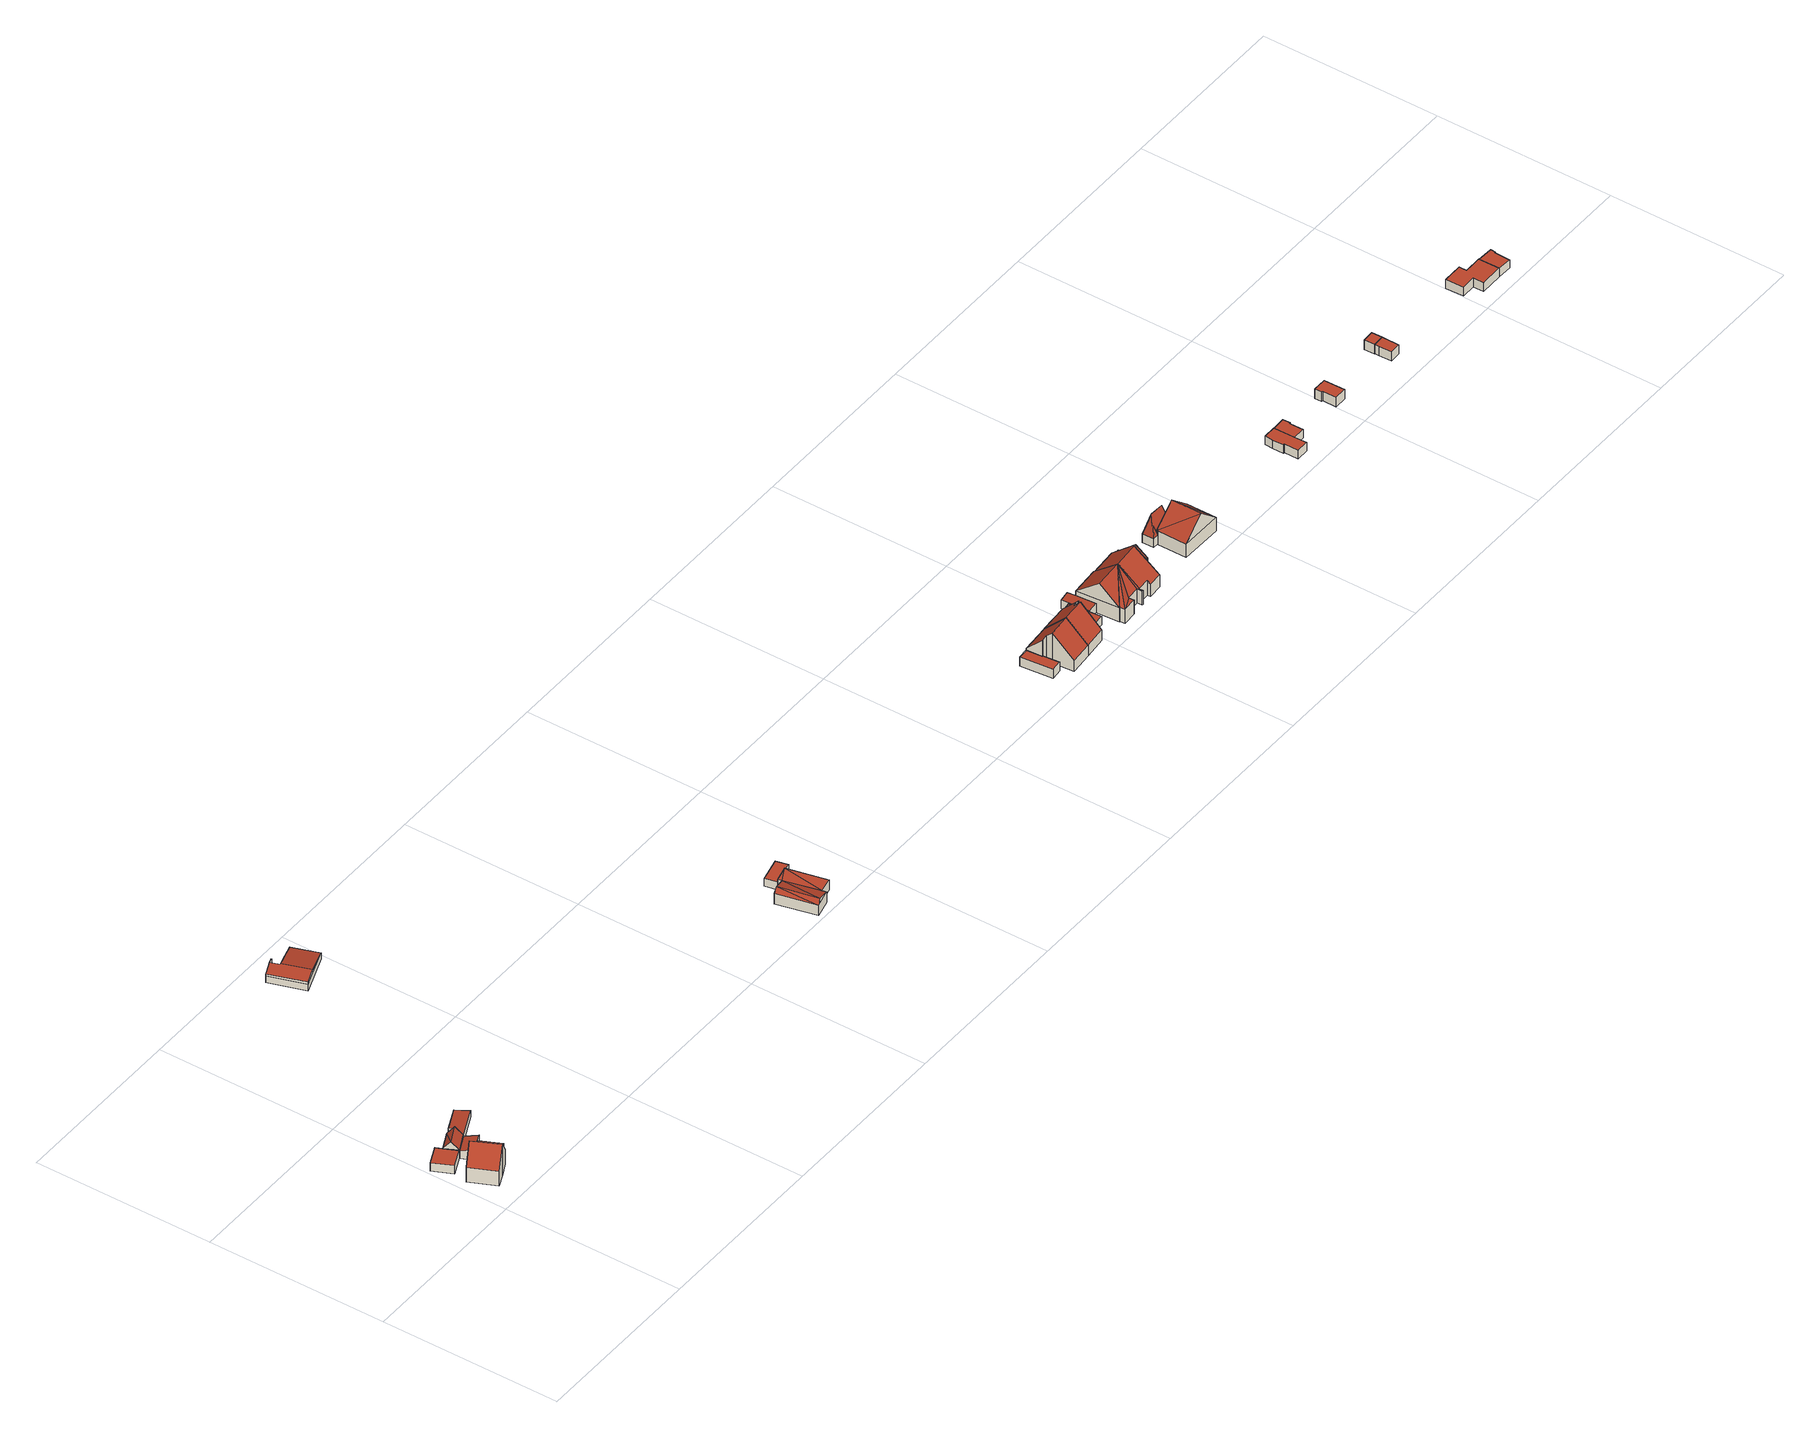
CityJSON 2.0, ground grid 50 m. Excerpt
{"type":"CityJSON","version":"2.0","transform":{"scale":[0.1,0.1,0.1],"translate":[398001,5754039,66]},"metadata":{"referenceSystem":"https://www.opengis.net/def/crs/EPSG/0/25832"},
"CityObjects":{
"building1":{"type":"Building","attributes":{"Gemeindeschluessel":"05515000","Geometrietyp2DReferenz":"3000","function":"31001_2460","roofType":"1000","measuredHeight":2.48},"geometry":[{"type":"Solid","lod":"2","boundaries":[[[[0,1,2,3]],[[4,5,1,0]],[[6,7,5,4]],[[8,9,7,6]],[[3,2,9,8]],[[6,4,0,3,8]],[[1,5,7,9,2]]]],"semantics":{"surfaces":[{"type":"WallSurface"},{"type":"RoofSurface"},{"type":"GroundSurface"}],"values":[[0,0,0,0,0,1,2]]}}]},
"building2":{"type":"Building","attributes":{"Gemeindeschluessel":"05515000","Geometrietyp2DReferenz":"3000","function":"31001_1000"},"address":[{"country":"Germany","locality":"Münster","thoroughfareNumber":"18","thoroughfareName":"Lindenallee"}],"children":["building2-1","building2-2"]},
"building2-1":{"type":"BuildingPart","attributes":{"roofType":"2100","measuredHeight":4.62},"parents":["building2"],"geometry":[{"type":"Solid","lod":"2","boundaries":[[[[10,11,12,13]],[[14,11,10]],[[15,16,17,18,19]],[[13,12,16,15]],[[19,10,13,15]],[[11,17,16,12]],[[14,10,19,18]],[[17,11,14,18]]]],"semantics":{"surfaces":[{"type":"WallSurface"},{"type":"RoofSurface"},{"type":"GroundSurface"},{"type":"ClosureSurface"}],"values":[[0,0,0,0,1,2,0,3]]}}]},
"building2-2":{"type":"BuildingPart","attributes":{"roofType":"3100","measuredHeight":9.31},"parents":["building2"],"geometry":[{"type":"Solid","lod":"2","boundaries":[[[[20,21,11,14]],[[22,23,21,20]],[[24,25,23,22]],[[26,27,25,24]],[[28,29,27,26]],[[30,31,29,28]],[[18,17,31,30]],[[26,24,22,28]],[[20,14,18,30,28,22]],[[11,21,23,25,27,29,31,17]],[[11,17,18,14]]]],"semantics":{"surfaces":[{"type":"WallSurface"},{"type":"RoofSurface"},{"type":"GroundSurface"},{"type":"ClosureSurface"}],"values":[[0,0,0,0,0,0,0,1,1,2,3]]}}]},
"building3":{"type":"Building","attributes":{"Gemeindeschluessel":"05515000","Geometrietyp2DReferenz":"3000","function":"31001_2460","roofType":"5000","measuredHeight":4.84},"geometry":[{"type":"Solid","lod":"2","boundaries":[[[[32,33,34,35]],[[36,37,33,32]],[[38,39,37,36]],[[40,41,39,38]],[[42,43,41,40]],[[35,34,43,42]],[[44,45,46,38,36]],[[47,35,45,44]],[[35,42,45]],[[47,44,36,32]],[[47,32,35]],[[46,45,42,40]],[[46,40,38]],[[33,37,39,41,43,34]]]],"semantics":{"surfaces":[{"type":"WallSurface"},{"type":"RoofSurface"},{"type":"GroundSurface"}],"values":[[0,0,0,0,0,0,1,1,1,0,0,0,0,2]]}}]},
"building4":{"type":"Building","attributes":{"Gemeindeschluessel":"05515000","Geometrietyp2DReferenz":"3000","function":"51009_1610","roofType":"2100","measuredHeight":3.22},"geometry":[{"type":"Solid","lod":"2","boundaries":[[[[48,49,50,51]],[[52,53,49,48]],[[54,55,53,52]],[[56,57,55,54]],[[58,59,57,56]],[[51,50,59,58]],[[56,54,52,48,51,58]],[[49,53,55,57,59,50]]]],"semantics":{"surfaces":[{"type":"WallSurface"},{"type":"RoofSurface"},{"type":"GroundSurface"}],"values":[[0,0,0,0,0,0,1,2]]}}]},
"building5":{"type":"Building","attributes":{"Gemeindeschluessel":"05515000","Geometrietyp2DReferenz":"3000","function":"31001_1310","roofType":"2100","measuredHeight":2.1},"geometry":[{"type":"Solid","lod":"2","boundaries":[[[[60,37,61,62]],[[63,33,37,60]],[[64,65,33,63]],[[66,67,65,64]],[[68,69,67,66]],[[62,61,69,68]],[[66,64,63,60,62,68]],[[37,33,65,67,69,61]]]],"semantics":{"surfaces":[{"type":"WallSurface"},{"type":"RoofSurface"},{"type":"GroundSurface"}],"values":[[0,0,0,0,0,0,1,2]]}}]},
"building6":{"type":"Building","attributes":{"Gemeindeschluessel":"05515000","Geometrietyp2DReferenz":"3000","function":"31001_2700","roofType":"5000","measuredHeight":3.44},"address":[{"country":"Germany","locality":"Münster","thoroughfareNumber":"20a","thoroughfareName":"Lindenallee"}],"geometry":[{"type":"Solid","lod":"2","boundaries":[[[[70,71,72,73]],[[74,75,71,70]],[[76,77,75,74]],[[78,79,77,76]],[[80,81,79,78]],[[82,83,81,80]],[[84,85,83,82]],[[86,87,85,84]],[[88,89,87,86]],[[90,91,89,88]],[[73,72,91,90]],[[92,93,94,95,96]],[[90,97,98,99,73]],[[98,100,101,94,93,102,103,104,99]],[[99,104,70,73]],[[104,103,74,70]],[[103,102,76,74]],[[102,93,92,78,76]],[[95,94,101,84,82]],[[101,100,86,84]],[[100,98,97,88,86]],[[97,90,88]],[[96,95,82,80]],[[92,96,80,78]],[[71,75,77,79,81,83,85,87,89,91,72]]]],"semantics":{"surfaces":[{"type":"WallSurface"},{"type":"RoofSurface"},{"type":"GroundSurface"}],"values":[[0,0,0,0,0,0,0,0,0,0,0,1,1,1,0,0,0,0,0,0,0,0,0,0,2]]}}]},
"building7":{"type":"Building","attributes":{"Gemeindeschluessel":"05515000","Geometrietyp2DReferenz":"3000","function":"31001_1310","roofType":"5000","measuredHeight":4.35},"geometry":[{"type":"Solid","lod":"2","boundaries":[[[[105,106,107,108]],[[109,110,106,105]],[[111,112,110,109]],[[113,114,112,111]],[[115,116,114,113]],[[117,118,116,115]],[[119,120,118,117]],[[108,107,120,119]],[[111,109,105]],[[119,111,105]],[[105,108,119]],[[113,111,119]],[[121,113,119]],[[119,122,121]],[[115,121,122]],[[122,117,115]],[[117,122,119]],[[113,121,115]],[[106,110,112,114,116,118,120,107]]]],"semantics":{"surfaces":[{"type":"WallSurface"},{"type":"RoofSurface"},{"type":"GroundSurface"}],"values":[[0,0,0,0,0,0,0,0,1,1,1,1,1,1,1,1,0,0,2]]}}]},
"building8":{"type":"Building","attributes":{"Gemeindeschluessel":"05515000","Geometrietyp2DReferenz":"3000","function":"31001_1310","roofType":"2100","measuredHeight":2.46},"geometry":[{"type":"Solid","lod":"2","boundaries":[[[[123,124,107,125]],[[126,127,124,123]],[[128,129,127,126]],[[130,106,129,128]],[[125,107,106,130]],[[128,126,123,125,130]],[[124,127,129,106,107]]]],"semantics":{"surfaces":[{"type":"WallSurface"},{"type":"RoofSurface"},{"type":"GroundSurface"}],"values":[[0,0,0,0,0,1,2]]}}]},
"building9":{"type":"Building","attributes":{"Gemeindeschluessel":"05515000","Geometrietyp2DReferenz":"3000","function":"31001_2460","roofType":"1000","measuredHeight":2.69},"geometry":[{"type":"Solid","lod":"2","boundaries":[[[[131,132,133,134]],[[135,136,132,131]],[[137,138,136,135]],[[139,140,138,137]],[[141,142,140,139]],[[134,133,142,141]],[[139,137,135,131,134,141]],[[132,136,138,140,142,133]]]],"semantics":{"surfaces":[{"type":"WallSurface"},{"type":"RoofSurface"},{"type":"GroundSurface"}],"values":[[0,0,0,0,0,0,1,2]]}}]},
"building10":{"type":"Building","attributes":{"Gemeindeschluessel":"05515000","Geometrietyp2DReferenz":"3000","function":"31001_1000","roofType":"3100","measuredHeight":9.17},"address":[{"country":"Germany","locality":"Münster","thoroughfareNumber":"27","thoroughfareName":"Zur Wiese"}],"geometry":[{"type":"Solid","lod":"2","boundaries":[[[[143,144,145,146]],[[147,140,144,143]],[[148,138,140,147]],[[149,136,138,148]],[[150,151,136,149]],[[152,153,151,150]],[[154,155,153,152]],[[156,157,155,154]],[[146,145,157,156]],[[150,149,148,147,143,146,152]],[[156,154,152,146]],[[144,140,138,136,151,153,155,157,145]]]],"semantics":{"surfaces":[{"type":"WallSurface"},{"type":"RoofSurface"},{"type":"GroundSurface"}],"values":[[0,0,0,0,0,0,0,0,0,1,1,2]]}}]},
"building11":{"type":"Building","attributes":{"Gemeindeschluessel":"05515000","Geometrietyp2DReferenz":"3000","function":"31001_1000","roofType":"3100","measuredHeight":9.29},"address":[{"country":"Germany","locality":"Münster","thoroughfareNumber":"29","thoroughfareName":"Zur Wiese"}],"geometry":[{"type":"Solid","lod":"2","boundaries":[[[[158,151,153,159]],[[160,161,151,158]],[[162,163,161,160]],[[164,165,163,162]],[[166,167,165,164]],[[168,169,167,166]],[[170,171,169,168]],[[172,155,171,170]],[[159,153,155,172]],[[166,164,162,160,158,159,168]],[[172,170,168,159]],[[151,161,163,165,167,169,171,155,153]]]],"semantics":{"surfaces":[{"type":"WallSurface"},{"type":"RoofSurface"},{"type":"GroundSurface"}],"values":[[0,0,0,0,0,0,0,0,0,1,1,2]]}}]},
"building12":{"type":"Building","attributes":{"Gemeindeschluessel":"05515000","Geometrietyp2DReferenz":"3000","function":"31001_2460","roofType":"1000","measuredHeight":2.7},"geometry":[{"type":"Solid","lod":"2","boundaries":[[[[173,163,165,174]],[[175,161,163,173]],[[176,177,161,175]],[[178,179,177,176]],[[180,181,179,178]],[[174,165,181,180]],[[178,176,175,173,174,180]],[[163,161,177,179,181,165]]]],"semantics":{"surfaces":[{"type":"WallSurface"},{"type":"RoofSurface"},{"type":"GroundSurface"}],"values":[[0,0,0,0,0,0,1,2]]}}]},
"building13":{"type":"Building","attributes":{"Gemeindeschluessel":"05515000","Geometrietyp2DReferenz":"3000","function":"51009_1611","roofType":"2100","measuredHeight":2.85},"geometry":[{"type":"Solid","lod":"2","boundaries":[[[[182,183,184,185]],[[186,187,183,182]],[[188,189,187,186]],[[190,191,189,188]],[[185,184,191,190]],[[188,186,182,185,190]],[[183,187,189,191,184]]]],"semantics":{"surfaces":[{"type":"WallSurface"},{"type":"RoofSurface"},{"type":"GroundSurface"}],"values":[[0,0,0,0,0,1,2]]}}]},
"building14":{"type":"Building","attributes":{"Gemeindeschluessel":"05515000","Geometrietyp2DReferenz":"3000","function":"31001_1000","roofType":"5000","measuredHeight":9.37},"address":[{"country":"Germany","locality":"Münster","thoroughfareNumber":"31","thoroughfareName":"Zur Wiese"}],"geometry":[{"type":"Solid","lod":"2","boundaries":[[[[192,193,194,195]],[[196,197,193,192]],[[198,199,197,196]],[[200,201,199,198]],[[202,203,201,200]],[[204,205,203,202]],[[206,207,205,204]],[[208,209,207,206]],[[210,211,209,208]],[[212,213,211,210]],[[214,215,213,212]],[[195,194,215,214]],[[216,195,214,217]],[[198,196,192]],[[200,198,192]],[[202,200,192]],[[202,192,216]],[[204,202,216]],[[208,204,216]],[[210,208,216]],[[212,210,216]],[[216,217,212]],[[204,208,206]],[[195,216,192]],[[212,217,214]],[[193,197,199,201,203,205,207,209,211,213,215,194]]]],"semantics":{"surfaces":[{"type":"WallSurface"},{"type":"RoofSurface"},{"type":"GroundSurface"}],"values":[[0,0,0,0,0,0,0,0,0,0,0,0,1,1,1,1,1,1,1,1,1,1,1,0,0,2]]}}]},
"building15":{"type":"Building","attributes":{"Gemeindeschluessel":"05515000","Geometrietyp2DReferenz":"3000","function":"31001_1000","roofType":"5000","measuredHeight":9.62},"address":[{"country":"Germany","locality":"Münster","thoroughfareNumber":"33","thoroughfareName":"Zur Wiese"}],"geometry":[{"type":"Solid","lod":"2","boundaries":[[[[218,219,220,221]],[[222,223,219,218]],[[224,225,223,222]],[[226,227,225,224]],[[228,229,227,226]],[[230,231,229,228]],[[232,233,231,230]],[[221,220,233,232]],[[222,234,232,230,228,226,224]],[[222,218,221,234]],[[232,234,221]],[[219,223,225,227,229,231,233,220]]]],"semantics":{"surfaces":[{"type":"WallSurface"},{"type":"RoofSurface"},{"type":"GroundSurface"}],"values":[[0,0,0,0,0,0,0,0,1,1,0,2]]}}]},
"building16":{"type":"Building","attributes":{"Gemeindeschluessel":"05515000","Geometrietyp2DReferenz":"3000","function":"51009_1610","roofType":"2100","measuredHeight":9.51},"geometry":[{"type":"Solid","lod":"2","boundaries":[[[[235,225,236,237]],[[238,223,225,235]],[[239,240,223,238]],[[237,236,240,239]],[[238,235,237,239]],[[225,223,240,236]]]],"semantics":{"surfaces":[{"type":"WallSurface"},{"type":"RoofSurface"},{"type":"GroundSurface"}],"values":[[0,0,0,0,1,2]]}}]},
"building17":{"type":"Building","attributes":{"Gemeindeschluessel":"05515000","Geometrietyp2DReferenz":"3000","function":"31001_2460","roofType":"1000","measuredHeight":2.76},"geometry":[{"type":"Solid","lod":"2","boundaries":[[[[241,242,219,243]],[[244,245,242,241]],[[246,223,245,244]],[[243,219,223,246]],[[244,241,243,246]],[[242,245,223,219]]]],"semantics":{"surfaces":[{"type":"WallSurface"},{"type":"RoofSurface"},{"type":"GroundSurface"}],"values":[[0,0,0,0,1,2]]}}]},
"building18":{"type":"Building","attributes":{"Gemeindeschluessel":"05515000","Geometrietyp2DReferenz":"3000","function":"31001_2460","roofType":"5000","measuredHeight":8.35},"geometry":[{"type":"Solid","lod":"2","boundaries":[[[[247,248,249,250]],[[251,252,248,247]],[[253,254,252,251]],[[255,256,254,253]],[[257,258,256,255]],[[250,249,258,257]],[[259,260,257,255,261]],[[255,253,261]],[[261,253,251,259]],[[260,259,251,247,262]],[[247,250,262]],[[262,250,257,260]],[[248,252,254,256,258,249]]]],"semantics":{"surfaces":[{"type":"WallSurface"},{"type":"RoofSurface"},{"type":"GroundSurface"}],"values":[[0,0,0,0,0,0,1,1,1,1,1,1,2]]}}]},
"building19":{"type":"Building","attributes":{"Gemeindeschluessel":"05515000","Geometrietyp2DReferenz":"3000","function":"31001_1000","roofType":"3100","measuredHeight":9.44},"address":[{"country":"Germany","locality":"Münster","thoroughfareNumber":"37","thoroughfareName":"Zur Wiese"}],"geometry":[{"type":"Solid","lod":"2","boundaries":[[[[263,264,265,266]],[[267,268,264,263]],[[269,270,268,267]],[[271,272,270,269]],[[273,274,272,271]],[[266,265,274,273]],[[275,263,276,277]],[[263,266,273,276]],[[269,277,271]],[[276,271,277]],[[275,277,269,267]],[[275,267,263]],[[276,273,271]],[[264,268,270,272,274,265]]]],"semantics":{"surfaces":[{"type":"WallSurface"},{"type":"RoofSurface"},{"type":"GroundSurface"}],"values":[[0,0,0,0,0,0,1,1,1,1,0,0,0,2]]}}]},
"building20":{"type":"Building","attributes":{"Gemeindeschluessel":"05515000","Geometrietyp2DReferenz":"3000","function":"31001_2460","roofType":"1000","measuredHeight":2.63},"geometry":[{"type":"Solid","lod":"2","boundaries":[[[[278,279,280,281]],[[282,283,279,278]],[[284,285,283,282]],[[286,287,285,284]],[[288,289,287,286]],[[290,291,289,288]],[[292,293,291,290]],[[281,280,293,292]],[[290,288,286,284,282,278,281,292]],[[279,283,285,287,289,291,293,280]]]],"semantics":{"surfaces":[{"type":"WallSurface"},{"type":"RoofSurface"},{"type":"GroundSurface"}],"values":[[0,0,0,0,0,0,0,0,1,2]]}}]},
"building21":{"type":"Building","attributes":{"Gemeindeschluessel":"05515000","Geometrietyp2DReferenz":"3000","function":"31001_2460","roofType":"1000","measuredHeight":2.56},"geometry":[{"type":"Solid","lod":"2","boundaries":[[[[294,295,296,297]],[[298,299,295,294]],[[300,301,299,298]],[[302,303,301,300]],[[304,305,303,302]],[[297,296,305,304]],[[302,300,298,294,297,304]],[[295,299,301,303,305,296]]]],"semantics":{"surfaces":[{"type":"WallSurface"},{"type":"RoofSurface"},{"type":"GroundSurface"}],"values":[[0,0,0,0,0,0,1,2]]}}]},
"building22":{"type":"Building","attributes":{"Gemeindeschluessel":"05515000","Geometrietyp2DReferenz":"3000","function":"31001_2460","roofType":"1000","measuredHeight":2.85},"geometry":[{"type":"Solid","lod":"2","boundaries":[[[[306,307,308,309]],[[310,311,307,306]],[[312,313,311,310]],[[314,315,313,312]],[[316,317,315,314]],[[309,308,317,316]],[[314,312,310,306,309,316]],[[307,311,313,315,317,308]]]],"semantics":{"surfaces":[{"type":"WallSurface"},{"type":"RoofSurface"},{"type":"GroundSurface"}],"values":[[0,0,0,0,0,0,1,2]]}}]},
"building23":{"type":"Building","attributes":{"Gemeindeschluessel":"05515000","Geometrietyp2DReferenz":"3000","function":"51009_1610","roofType":"1000","measuredHeight":2.8},"geometry":[{"type":"Solid","lod":"2","boundaries":[[[[318,319,320,321]],[[322,323,319,318]],[[324,325,323,322]],[[326,327,325,324]],[[321,320,327,326]],[[324,322,318,321,326]],[[319,323,325,327,320]]]],"semantics":{"surfaces":[{"type":"WallSurface"},{"type":"RoofSurface"},{"type":"GroundSurface"}],"values":[[0,0,0,0,0,1,2]]}}]},
"building24":{"type":"Building","attributes":{"Gemeindeschluessel":"05515000","Geometrietyp2DReferenz":"3000","function":"31001_1310","roofType":"1000","measuredHeight":2.84},"geometry":[{"type":"Solid","lod":"2","boundaries":[[[[318,328,329,322]],[[330,331,328,318]],[[332,333,331,330]],[[322,329,333,332]],[[330,318,322,332]],[[328,331,333,329]]]],"semantics":{"surfaces":[{"type":"WallSurface"},{"type":"RoofSurface"},{"type":"GroundSurface"}],"values":[[0,0,0,0,1,2]]}}]},
"building25":{"type":"Building","attributes":{"Gemeindeschluessel":"05515000","Geometrietyp2DReferenz":"3000","function":"31001_2460","roofType":"1000","measuredHeight":2.71},"geometry":[{"type":"Solid","lod":"2","boundaries":[[[[334,335,336,337]],[[338,339,335,334]],[[340,341,339,338]],[[342,343,341,340]],[[344,345,343,342]],[[346,347,345,344]],[[348,349,347,346]],[[337,336,349,348]],[[346,344,342,340,338,334,337,348]],[[335,339,341,343,345,347,349,336]]]],"semantics":{"surfaces":[{"type":"WallSurface"},{"type":"RoofSurface"},{"type":"GroundSurface"}],"values":[[0,0,0,0,0,0,0,0,1,2]]}}]},
"building26":{"type":"Building","attributes":{"Gemeindeschluessel":"05515000","Geometrietyp2DReferenz":"3000","function":"31001_2460","roofType":"1000","measuredHeight":2.55},"geometry":[{"type":"Solid","lod":"2","boundaries":[[[[350,351,347,352]],[[353,354,351,350]],[[355,356,354,353]],[[357,358,356,355]],[[359,349,358,357]],[[352,347,349,359]],[[357,355,353,350,352,359]],[[351,354,356,358,349,347]]]],"semantics":{"surfaces":[{"type":"WallSurface"},{"type":"RoofSurface"},{"type":"GroundSurface"}],"values":[[0,0,0,0,0,0,1,2]]}}]}
},
"vertices":[
[56,245,42],[56,245,17],[5,222,17],[5,222,42],[64,227,42],[64,227,17],[81,192,42],[81,192,17],[30,168,42],[30,168,17],
[125,101,63],[125,101,16],[153,115,16],[153,115,52],[125,101,61],[126,171,52],[126,171,16],[98,158,16],[98,158,61],[98,158,63],
[129,93,61],[129,93,16],[93,75,110],[93,75,16],[56,58,61],[56,58,16],[22,130,61],[22,130,16],[58,147,110],[58,147,16],[94,164,61],[94,164,16],
[121,237,43],[121,237,18],[114,251,18],[114,251,43],[131,215,43],[131,215,18],[81,191,43],[81,191,18],[81,192,43],[81,192,18],[64,227,43],[64,227,18],[122,234,66],[73,209,66],[81,192,45],[121,237,62],
[94,164,48],[94,164,17],[98,158,17],[98,158,49],[81,191,40],[81,191,17],[131,215,40],[131,215,17],[147,181,49],[147,181,17],[126,171,49],[126,171,17],
[131,215,39],[218,256,18],[218,256,39],[121,237,36],[147,249,36],[147,249,18],[139,264,34],[139,264,18],[201,293,34],[201,293,18],
[372,833,37],[372,833,17],[483,874,17],[483,874,37],[338,932,37],[338,932,17],[341,933,37],[341,933,17],[382,949,37],[382,949,17],[385,950,37],[385,950,17],[386,948,37],[386,948,17],[370,943,37],[370,943,17],[379,919,37],[379,919,17],[395,924,37],[395,924,17],[457,947,37],[457,947,17],[382,949,50],[373,945,52],[373,944,52],[386,948,49],[385,950,49],[395,924,49],[382,920,52],[408,846,52],[379,919,51],[370,943,51],[341,933,45],[338,932,44],[372,833,44],
[1349,150,53],[1349,150,21],[1305,140,21],[1305,140,53],[1374,40,53],[1374,40,21],[1333,31,53],[1333,31,21],[1335,19,53],[1335,19,21],[1284,7,53],[1284,7,21],[1259,117,53],[1259,117,21],[1308,128,53],[1308,128,21],[1296,10,65],[1271,119,65],
[1298,174,44],[1298,174,21],[1305,140,45],[1365,189,44],[1365,189,21],[1372,155,45],[1372,155,21],[1349,150,45],
[2298,144,47],[2298,144,20],[2306,54,20],[2306,54,47],[2327,146,47],[2327,146,20],[2331,102,47],[2331,102,20],[2333,102,47],[2333,102,20],[2337,57,47],[2337,57,20],
[2349,104,96],[2349,104,20],[2350,88,20],[2350,88,112],[2333,102,96],[2331,102,96],[2327,146,52],[2410,153,52],[2410,153,20],[2415,93,112],[2415,93,20],[2420,33,52],[2420,33,20],[2355,28,52],[2355,28,20],
[2410,153,53],[2415,93,113],[2493,159,53],[2493,159,20],[2496,115,97],[2496,115,20],[2495,115,97],[2495,115,20],[2478,114,97],[2478,114,20],[2480,98,113],[2480,98,20],[2484,39,53],[2484,39,20],[2420,33,53],
[2496,115,47],[2495,115,47],[2493,159,47],[2522,162,47],[2522,162,20],[2530,72,47],[2530,72,20],[2498,70,47],[2498,70,20],
[2521,183,49],[2521,183,23],[2527,104,23],[2527,104,49],[2550,186,51],[2550,186,23],[2553,163,51],[2553,163,23],[2557,107,51],[2557,107,23],
[2645,44,65],[2645,44,22],[2634,169,22],[2634,169,65],[2646,44,65],[2646,44,22],[2646,34,65],[2646,34,22],[2642,34,65],[2642,34,22],[2641,49,65],[2641,49,22],[2604,46,65],[2604,46,22],[2605,32,65],[2605,32,22],[2565,29,65],[2565,29,22],[2563,43,65],[2563,43,22],[2562,43,65],[2562,43,22],[2553,163,65],[2553,163,22],[2640,104,116],[2558,97,116],
[2717,175,62],[2717,175,21],[2634,169,21],[2634,169,62],[2722,110,117],[2722,110,21],[2715,109,117],[2715,109,21],[2721,40,58],[2721,40,21],[2680,37,58],[2680,37,21],[2679,46,67],[2679,46,21],[2645,44,67],[2645,44,21],[2640,103,117],
[2715,109,116],[2718,76,21],[2718,76,90],[2722,110,116],[2724,77,90],[2724,77,21],
[2747,178,48],[2747,178,21],[2717,175,48],[2753,111,48],[2753,111,21],[2722,110,48],
[2830,134,46],[2830,134,20],[2846,134,20],[2846,134,46],[2830,167,46],[2830,167,20],[2900,166,46],[2900,166,20],[2900,136,46],[2900,136,20],[2846,137,46],[2846,137,20],[2845,152,104],[2838,145,77],[2885,151,104],[2838,142,77],
[2846,137,60],[2846,137,19],[2846,134,19],[2846,134,60],[2900,136,60],[2900,136,19],[2966,135,60],[2966,135,19],[2965,50,60],[2965,50,19],[2845,51,60],[2845,51,19],[2900,136,108],[2905,50,114],[2906,136,114],
[3289,83,45],[3289,83,19],[3290,43,19],[3290,43,45],[3286,83,45],[3286,83,19],[3285,113,45],[3285,113,19],[3287,137,45],[3287,137,19],[3323,137,45],[3323,137,19],[3324,77,45],[3324,77,19],[3325,43,45],[3325,43,19],
[3324,77,44],[3324,77,18],[3359,78,18],[3359,78,44],[3323,137,44],[3323,137,18],[3361,138,44],[3361,138,18],[3362,117,44],[3362,117,18],[3359,117,44],[3359,117,18],
[3495,120,44],[3495,120,15],[3499,120,15],[3499,120,44],[3495,141,44],[3495,141,15],[3533,141,44],[3533,141,15],[3534,82,44],[3534,82,15],[3499,81,44],[3499,81,15],
[3709,119,43],[3709,119,15],[3709,108,15],[3709,108,43],[3741,120,43],[3741,120,15],[3741,72,43],[3741,72,15],[3710,71,43],[3710,71,15],
[3709,119,14],[3741,120,14],[3708,149,43],[3708,149,14],[3740,150,43],[3740,150,14],
[4045,73,37],[4045,73,10],[4045,43,10],[4045,43,37],[4004,72,37],[4004,72,10],[4003,123,37],[4003,123,10],[4059,124,37],[4059,124,10],[4059,102,37],[4059,102,10],[4109,103,37],[4109,103,10],[4110,44,37],[4110,44,10],
[4155,100,35],[4155,100,10],[4109,103,35],[4154,87,35],[4154,87,10],[4152,87,35],[4152,87,10],[4150,42,35],[4150,42,10],[4110,44,35]
]}
